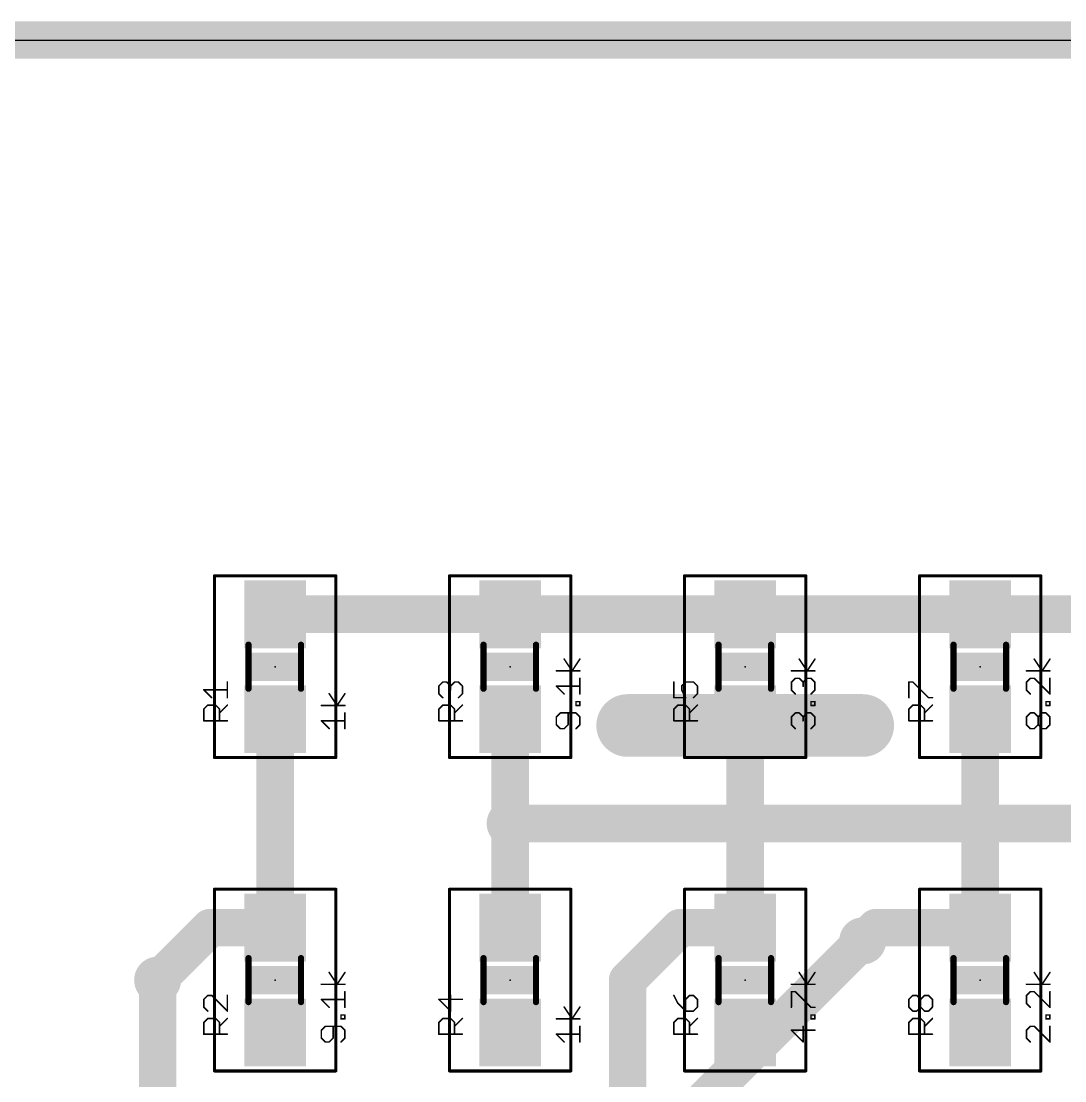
# Model space of a CAD drawing. Extents: x -0.3 to 57.5, y -11.6 to 53.6.
# Drawn here: x 22.55 to 39.47, y 36.47 to 53.64 of the extents above; entities that cross this region are included whole.
import ezdxf

# ---------------------------------------------------------------- set-up
doc = ezdxf.new("R2010")
doc.units = 0
for name, color, linetype in [('1', 14, 'CONTINUOUS'), ('16', 174, 'CONTINUOUS'), ('18', 94, 'CONTINUOUS'), ('20', 178, 'CONTINUOUS'), ('21', 251, 'CONTINUOUS'), ('23', 178, 'CONTINUOUS'), ('25', 251, 'CONTINUOUS'), ('27', 251, 'CONTINUOUS'), ('39', 14, 'CONTINUOUS'), ('51', 251, 'CONTINUOUS')]:
    doc.layers.add(name, color=color, linetype=linetype)

# ---------------------------------------------------------------- blocks, each defined once
blk = doc.blocks.new('RECT')
blk.add_solid([(-0.5, -0.5), (0.5, -0.5), (-0.5, 0.5), (0.5, 0.5)])
blk = doc.blocks.new('ROUNDV')
at = {"const_width": 0.5}
blk.add_lwpolyline([(0, -0.25, 1), (0, 0.25, 1), (0, -0.25)], format="xyb", dxfattribs=at)

msp = doc.modelspace()

# ---------------------------------------------------------------- linework, layer by layer
at = {"layer": '1'}
for points, const_width in [([(55.88, 53.34), (0, 53.34)], 0.4064), ([(26.67, 44.03), (30.48, 44.03)], 0.6096), ([(30.48, 44.03), (34.29, 44.03)], 0.6096), ([(34.29, 44.03), (38.1, 44.03)], 0.6096), ([(38.1, 44.03), (41.91, 44.03)], 0.6096), ([(26.67, 42.33), (26.67, 38.95)], 0.6096), ([(30.48, 42.33), (30.48, 40.64)], 0.6096), ([(34.29, 42.33), (34.29, 38.95)], 0.6096), ([(38.1, 42.33), (38.1, 38.95)], 0.6096), ([(30.48, 40.64), (30.48, 38.95)], 0.6096), ([(25.615, 38.95), (24.765, 38.1)], 0.6096), ([(26.67, 38.95), (25.615, 38.95)], 0.6096), ([(33.235, 38.95), (32.385, 38.1)], 0.6096), ([(34.29, 38.95), (33.235, 38.95)], 0.6096), ([(36.41, 38.95), (36.195, 38.735)], 0.6096), ([(38.1, 38.95), (36.41, 38.95)], 0.6096), ([(32.385, 38.1), (32.385, 33.08)], 0.6096)]:
    msp.add_lwpolyline(points, dxfattribs=dict(at, const_width=const_width))
at = {"layer": '1', "const_width": 0.3048}
for points in [[(26.67, 44.1824, 1), (26.67, 43.8776)], [(30.48, 44.1824, 1), (30.48, 43.8776)], [(30.48, 43.8776, 1), (30.48, 44.1824)], [(34.29, 44.1824, 1), (34.29, 43.8776)], [(34.29, 43.8776, 1), (34.29, 44.1824)], [(38.1, 44.1824, 1), (38.1, 43.8776)], [(38.1, 43.8776, 1), (38.1, 44.1824)], [(26.8224, 42.33, 1), (26.5176, 42.33)], [(30.6324, 42.33, 1), (30.3276, 42.33)], [(34.4424, 42.33, 1), (34.1376, 42.33)], [(38.2524, 42.33, 1), (37.9476, 42.33)], [(30.6324, 40.64, 1), (30.3276, 40.64)], [(30.3276, 40.64, 1), (30.6324, 40.64)], [(25.615, 39.1024, 1), (25.615, 38.7976)], [(25.7228, 38.8422, 1), (25.5072, 39.0578)], [(26.67, 38.7976, 1), (26.67, 39.1024)], [(33.235, 39.1024, 1), (33.235, 38.7976)], [(33.3428, 38.8422, 1), (33.1272, 39.0578)], [(34.29, 38.7976, 1), (34.29, 39.1024)], [(36.41, 39.1024, 1), (36.41, 38.7976)], [(36.5178, 38.8422, 1), (36.3022, 39.0578)], [(38.1, 38.7976, 1), (38.1, 39.1024)], [(26.5176, 38.95, 1), (26.8224, 38.95)], [(30.3276, 38.95, 1), (30.6324, 38.95)], [(34.1376, 38.95, 1), (34.4424, 38.95)], [(36.0872, 38.8428, 1), (36.3028, 38.6272)], [(37.9476, 38.95, 1), (38.2524, 38.95)], [(24.6572, 38.2078, 1), (24.8728, 37.9922)], [(32.2772, 38.2078, 1), (32.4928, 37.9922)], [(32.5374, 38.1, 1), (32.2326, 38.1)]]:
    msp.add_lwpolyline(points, format="xyb", dxfattribs=at)
at = {"layer": '16'}
for points, const_width in [([(0, 53.34), (57.15, 53.34)], 0.6096), ([(32.385, 42.2275), (36.195, 42.2275)], 1.016), ([(43.815, 40.64), (30.48, 40.64)], 0.6096), ([(36.195, 38.735), (30.48, 33.02)], 0.6096), ([(24.765, 38.1), (24.765, 33.655)], 0.6096)]:
    msp.add_lwpolyline(points, dxfattribs=dict(at, const_width=const_width))
for points, const_width in [([(32.385, 42.4815, 1), (32.385, 41.9735)], 0.508), ([(36.195, 41.9735, 1), (36.195, 42.4815)], 0.508), ([(30.48, 40.7924, 1), (30.48, 40.4876)], 0.3048), ([(36.3028, 38.6272, 1), (36.0872, 38.8428)], 0.3048), ([(24.9174, 38.1, 1), (24.6126, 38.1)], 0.3048)]:
    msp.add_lwpolyline(points, format="xyb", dxfattribs=dict(at, const_width=const_width))
at = {"layer": '20'}
msp.add_line((56.82, 53.33), (0, 53.33), dxfattribs=at)
at = {"layer": '23'}
for p in [(26.67, 43.18), (30.48, 43.18), (34.29, 43.18), (38.1, 43.18), (26.67, 38.1), (30.48, 38.1), (34.29, 38.1), (38.1, 38.1)]:
    msp.add_point(p, dxfattribs=at)
at = {"layer": '25', "const_width": 0.0254}
for points in [[(25.8953, 42.6779), (25.8953, 42.9321)], [(29.324, 42.8686), (29.3875, 42.9321)], [(29.3875, 42.9321), (29.4511, 42.9321)], [(29.4511, 42.9321), (29.5146, 42.8686)], [(29.5146, 42.8686), (29.5782, 42.9321)], [(29.5782, 42.9321), (29.6417, 42.9321)], [(29.6417, 42.9321), (29.7053, 42.8686)], [(33.134, 42.9321), (33.134, 42.6779)], [(33.2611, 42.8686), (33.3246, 42.9321)], [(33.3246, 42.9321), (33.4517, 42.9321)], [(33.4517, 42.9321), (33.5153, 42.8686)], [(36.944, 42.6779), (36.944, 42.9321)], [(36.944, 42.9321), (37.0075, 42.9321)], [(37.0075, 42.9321), (37.2617, 42.6779)], [(25.6411, 42.6779), (25.514, 42.805)], [(25.514, 42.805), (25.8953, 42.805)], [(29.324, 42.7415), (29.324, 42.8686)], [(29.5146, 42.8686), (29.5146, 42.805)], [(29.7053, 42.8686), (29.7053, 42.7415)], [(33.2611, 42.805), (33.2611, 42.8686)], [(33.3246, 42.6779), (33.2611, 42.805)], [(33.5153, 42.8686), (33.5153, 42.7415)], [(29.3875, 42.6779), (29.324, 42.7415)], [(29.7053, 42.7415), (29.6417, 42.6779)], [(33.134, 42.6779), (33.3246, 42.6779)], [(33.5153, 42.7415), (33.4517, 42.6779)], [(37.2617, 42.6779), (37.3253, 42.6779)], [(25.514, 42.4944), (25.5775, 42.5579)], [(25.514, 42.3037), (25.514, 42.4944)], [(25.5775, 42.5579), (25.7046, 42.5579)], [(25.7046, 42.5579), (25.7682, 42.4944)], [(25.7682, 42.4308), (25.8953, 42.5579)], [(25.7682, 42.4944), (25.7682, 42.3037)], [(29.324, 42.4944), (29.3875, 42.5579)], [(29.324, 42.3037), (29.324, 42.4944)], [(29.3875, 42.5579), (29.5146, 42.5579)], [(29.5146, 42.5579), (29.5782, 42.4944)], [(29.5782, 42.4308), (29.7053, 42.5579)], [(29.5782, 42.4944), (29.5782, 42.3037)], [(33.134, 42.4944), (33.1975, 42.5579)], [(33.134, 42.3037), (33.134, 42.4944)], [(33.1975, 42.5579), (33.3246, 42.5579)], [(33.3246, 42.5579), (33.3882, 42.4944)], [(33.3882, 42.4308), (33.5153, 42.5579)], [(33.3882, 42.4944), (33.3882, 42.3037)], [(36.944, 42.4944), (37.0075, 42.5579)], [(36.944, 42.3037), (36.944, 42.4944)], [(37.0075, 42.5579), (37.1346, 42.5579)], [(37.1346, 42.5579), (37.1982, 42.4944)], [(37.1982, 42.4308), (37.3253, 42.5579)], [(37.1982, 42.4944), (37.1982, 42.3037)], [(25.8953, 42.3037), (25.514, 42.3037)], [(29.7053, 42.3037), (29.324, 42.3037)], [(33.5153, 42.3037), (33.134, 42.3037)], [(37.3253, 42.3037), (36.944, 42.3037)], [(25.5775, 37.8521), (25.514, 37.7886)], [(25.514, 37.7886), (25.514, 37.6615)], [(25.6411, 37.8521), (25.5775, 37.8521)], [(25.8953, 37.5979), (25.6411, 37.8521)], [(25.8953, 37.8521), (25.8953, 37.5979)], [(29.7053, 37.7886), (29.324, 37.7886)], [(29.324, 37.7886), (29.5146, 37.5979)], [(29.5146, 37.5979), (29.5146, 37.8521)], [(33.134, 37.8521), (33.1975, 37.725)], [(33.3882, 37.8521), (33.3246, 37.7886)], [(33.3246, 37.7886), (33.3246, 37.5979)], [(33.4517, 37.8521), (33.3882, 37.8521)], [(33.5153, 37.7886), (33.4517, 37.8521)], [(33.5153, 37.6615), (33.5153, 37.7886)], [(36.944, 37.7886), (37.0075, 37.8521)], [(36.944, 37.6615), (36.944, 37.7886)], [(37.0075, 37.8521), (37.0711, 37.8521)], [(37.0711, 37.8521), (37.1346, 37.7886)], [(37.1346, 37.7886), (37.1982, 37.8521)], [(37.1346, 37.6615), (37.1346, 37.7886)], [(37.1982, 37.8521), (37.2617, 37.8521)], [(37.2617, 37.8521), (37.3253, 37.7886)], [(37.3253, 37.7886), (37.3253, 37.6615)], [(25.514, 37.6615), (25.5775, 37.5979)], [(33.1975, 37.725), (33.3246, 37.5979)], [(33.4517, 37.5979), (33.5153, 37.6615)], [(37.0075, 37.5979), (36.944, 37.6615)], [(37.1346, 37.6615), (37.0711, 37.5979)], [(37.1982, 37.5979), (37.1346, 37.6615)], [(37.3253, 37.6615), (37.2617, 37.5979)], [(25.514, 37.4144), (25.5775, 37.4779)], [(25.5775, 37.4779), (25.7046, 37.4779)], [(25.7046, 37.4779), (25.7682, 37.4144)], [(25.7682, 37.3508), (25.8953, 37.4779)], [(29.324, 37.4144), (29.3875, 37.4779)], [(29.3875, 37.4779), (29.5146, 37.4779)], [(29.5146, 37.4779), (29.5782, 37.4144)], [(29.5782, 37.3508), (29.7053, 37.4779)], [(33.134, 37.4144), (33.1975, 37.4779)], [(33.1975, 37.4779), (33.3246, 37.4779)], [(33.3246, 37.5979), (33.4517, 37.5979)], [(33.3246, 37.4779), (33.3882, 37.4144)], [(33.3882, 37.3508), (33.5153, 37.4779)], [(36.944, 37.4144), (37.0075, 37.4779)], [(37.0711, 37.5979), (37.0075, 37.5979)], [(37.0075, 37.4779), (37.1346, 37.4779)], [(37.1346, 37.4779), (37.1982, 37.4144)], [(37.2617, 37.5979), (37.1982, 37.5979)], [(37.1982, 37.3508), (37.3253, 37.4779)], [(25.514, 37.2237), (25.514, 37.4144)], [(25.7682, 37.4144), (25.7682, 37.2237)], [(29.324, 37.2237), (29.324, 37.4144)], [(29.5782, 37.4144), (29.5782, 37.2237)], [(33.134, 37.2237), (33.134, 37.4144)], [(33.3882, 37.4144), (33.3882, 37.2237)], [(36.944, 37.2237), (36.944, 37.4144)], [(37.1982, 37.4144), (37.1982, 37.2237)], [(25.8953, 37.2237), (25.514, 37.2237)], [(29.7053, 37.2237), (29.324, 37.2237)], [(33.5153, 37.2237), (33.134, 37.2237)], [(37.3253, 37.2237), (36.944, 37.2237)]]:
    msp.add_lwpolyline(points, dxfattribs=at)
at = {"layer": '25', "const_width": 0.0127}
for points in [[(25.9017, 42.9321, 1), (25.889, 42.9321)], [(29.3875, 42.9385, 1), (29.3875, 42.9258)], [(29.392, 42.9276, 1), (29.383, 42.9366)], [(29.4556, 42.9366, 1), (29.4466, 42.9276)], [(29.4511, 42.9258, 1), (29.4511, 42.9385)], [(29.5782, 42.9385, 1), (29.5782, 42.9258)], [(29.5827, 42.9276, 1), (29.5737, 42.9366)], [(29.6462, 42.9366, 1), (29.6373, 42.9276)], [(29.6417, 42.9258, 1), (29.6417, 42.9385)], [(33.1403, 42.9321, 1), (33.1276, 42.9321)], [(33.3246, 42.9385, 1), (33.3246, 42.9258)], [(33.3291, 42.9276, 1), (33.3201, 42.9366)], [(33.4562, 42.9366, 1), (33.4473, 42.9276)], [(33.4517, 42.9258, 1), (33.4517, 42.9385)], [(36.9503, 42.9321, 1), (36.9376, 42.9321)], [(36.944, 42.9385, 1), (36.944, 42.9258)], [(37.012, 42.9366, 1), (37.003, 42.9276)], [(37.0075, 42.9258, 1), (37.0075, 42.9385)], [(25.5185, 42.8095, 1), (25.5095, 42.8005)], [(25.514, 42.8114, 1), (25.514, 42.7987)], [(25.8953, 42.7987, 1), (25.8953, 42.8114)], [(29.3303, 42.8686, 1), (29.3176, 42.8686)], [(29.3195, 42.8731, 1), (29.3285, 42.8641)], [(29.521, 42.8686, 1), (29.5083, 42.8686)], [(29.5101, 42.8731, 1), (29.5191, 42.8641)], [(29.5083, 42.805, 1), (29.521, 42.805)], [(29.5101, 42.8641, 1), (29.5191, 42.8731)], [(29.7117, 42.8686, 1), (29.6989, 42.8686)], [(29.7008, 42.8641, 1), (29.7098, 42.8731)], [(33.2674, 42.8686, 1), (33.2547, 42.8686)], [(33.2566, 42.8731, 1), (33.2656, 42.8641)], [(33.2668, 42.8079, 1), (33.2554, 42.8022)], [(33.2547, 42.805, 1), (33.2674, 42.805)], [(33.5217, 42.8686, 1), (33.509, 42.8686)], [(33.5108, 42.8641, 1), (33.5198, 42.8731)], [(25.6366, 42.6734, 1), (25.6456, 42.6824)], [(25.889, 42.6779, 1), (25.9017, 42.6779)], [(29.3176, 42.7415, 1), (29.3303, 42.7415)], [(29.3285, 42.7459, 1), (29.3195, 42.737)], [(29.383, 42.6734, 1), (29.392, 42.6824)], [(29.6373, 42.6824, 1), (29.6462, 42.6734)], [(29.6989, 42.7415, 1), (29.7117, 42.7415)], [(29.7098, 42.737, 1), (29.7008, 42.7459)], [(33.134, 42.6843, 1), (33.134, 42.6716)], [(33.1276, 42.6779, 1), (33.1403, 42.6779)], [(33.319, 42.6751, 1), (33.3303, 42.6807)], [(33.3246, 42.6716, 1), (33.3246, 42.6843)], [(33.4473, 42.6824, 1), (33.4562, 42.6734)], [(33.509, 42.7415, 1), (33.5217, 42.7415)], [(33.5198, 42.737, 1), (33.5108, 42.7459)], [(36.9376, 42.6779, 1), (36.9503, 42.6779)], [(37.2617, 42.6843, 1), (37.2617, 42.6716)], [(37.2573, 42.6734, 1), (37.2662, 42.6824)], [(37.3253, 42.6716, 1), (37.3253, 42.6843)], [(25.5203, 42.4944, 1), (25.5076, 42.4944)], [(25.5095, 42.4989, 1), (25.5185, 42.4899)], [(25.5775, 42.5643, 1), (25.5775, 42.5516)], [(25.582, 42.5534, 1), (25.573, 42.5624)], [(25.7091, 42.5624, 1), (25.7001, 42.5534)], [(25.7046, 42.5516, 1), (25.7046, 42.5643)], [(25.7745, 42.4944, 1), (25.7618, 42.4944)], [(25.7637, 42.4353, 1), (25.7727, 42.4263)], [(25.7637, 42.4899, 1), (25.7727, 42.4989)], [(25.8998, 42.5534, 1), (25.8908, 42.5624)], [(29.3303, 42.4944, 1), (29.3176, 42.4944)], [(29.3195, 42.4989, 1), (29.3285, 42.4899)], [(29.3875, 42.5643, 1), (29.3875, 42.5516)], [(29.392, 42.5534, 1), (29.383, 42.5624)], [(29.5191, 42.5624, 1), (29.5101, 42.5534)], [(29.5146, 42.5516, 1), (29.5146, 42.5643)], [(29.5845, 42.4944, 1), (29.5718, 42.4944)], [(29.5737, 42.4353, 1), (29.5827, 42.4263)], [(29.5737, 42.4899, 1), (29.5827, 42.4989)], [(29.7098, 42.5534, 1), (29.7008, 42.5624)], [(33.1403, 42.4944, 1), (33.1276, 42.4944)], [(33.1295, 42.4989, 1), (33.1385, 42.4899)], [(33.1975, 42.5643, 1), (33.1975, 42.5516)], [(33.202, 42.5534, 1), (33.193, 42.5624)], [(33.3291, 42.5624, 1), (33.3201, 42.5534)], [(33.3246, 42.5516, 1), (33.3246, 42.5643)], [(33.3945, 42.4944, 1), (33.3818, 42.4944)], [(33.3837, 42.4353, 1), (33.3927, 42.4263)], [(33.3837, 42.4899, 1), (33.3927, 42.4989)], [(33.5198, 42.5534, 1), (33.5108, 42.5624)], [(36.9503, 42.4944, 1), (36.9376, 42.4944)], [(36.9395, 42.4989, 1), (36.9485, 42.4899)], [(37.0075, 42.5643, 1), (37.0075, 42.5516)], [(37.012, 42.5534, 1), (37.003, 42.5624)], [(37.1391, 42.5624, 1), (37.1301, 42.5534)], [(37.1346, 42.5516, 1), (37.1346, 42.5643)], [(37.2045, 42.4944, 1), (37.1918, 42.4944)], [(37.1937, 42.4353, 1), (37.2027, 42.4263)], [(37.1937, 42.4899, 1), (37.2027, 42.4989)], [(37.3298, 42.5534, 1), (37.3208, 42.5624)], [(25.514, 42.31, 1), (25.514, 42.2974)], [(25.5076, 42.3037, 1), (25.5203, 42.3037)], [(25.7618, 42.3037, 1), (25.7745, 42.3037)], [(25.8953, 42.2974, 1), (25.8953, 42.31)], [(29.3176, 42.3037, 1), (29.3303, 42.3037)], [(29.324, 42.31, 1), (29.324, 42.2974)], [(29.5718, 42.3037, 1), (29.5845, 42.3037)], [(29.7053, 42.2974, 1), (29.7053, 42.31)], [(33.1276, 42.3037, 1), (33.1403, 42.3037)], [(33.134, 42.31, 1), (33.134, 42.2974)], [(33.3818, 42.3037, 1), (33.3945, 42.3037)], [(33.5153, 42.2974, 1), (33.5153, 42.31)], [(36.9376, 42.3037, 1), (36.9503, 42.3037)], [(36.944, 42.31, 1), (36.944, 42.2974)], [(37.1918, 42.3037, 1), (37.2045, 42.3037)], [(37.3253, 42.2974, 1), (37.3253, 42.31)], [(25.5203, 37.7886, 1), (25.5076, 37.7886)], [(25.5095, 37.7931, 1), (25.5185, 37.7841)], [(25.5775, 37.8585, 1), (25.5775, 37.8458)], [(25.582, 37.8476, 1), (25.573, 37.8566)], [(25.6456, 37.8566, 1), (25.6366, 37.8476)], [(25.6411, 37.8458, 1), (25.6411, 37.8585)], [(25.9017, 37.8521, 1), (25.889, 37.8521)], [(29.3285, 37.7931, 1), (29.3195, 37.7841)], [(29.324, 37.7949, 1), (29.324, 37.7822)], [(29.521, 37.8521, 1), (29.5083, 37.8521)], [(29.7053, 37.7822, 1), (29.7053, 37.7949)], [(33.1397, 37.855, 1), (33.1283, 37.8493)], [(33.3201, 37.7931, 1), (33.3291, 37.7841)], [(33.331, 37.7886, 1), (33.3183, 37.7886)], [(33.3882, 37.8585, 1), (33.3882, 37.8458)], [(33.3927, 37.8476, 1), (33.3837, 37.8566)], [(33.4562, 37.8566, 1), (33.4473, 37.8476)], [(33.4517, 37.8458, 1), (33.4517, 37.8585)], [(33.5217, 37.7886, 1), (33.509, 37.7886)], [(33.5108, 37.7841, 1), (33.5198, 37.7931)], [(36.9503, 37.7886, 1), (36.9376, 37.7886)], [(36.9395, 37.7931, 1), (36.9485, 37.7841)], [(37.0075, 37.8585, 1), (37.0075, 37.8458)], [(37.012, 37.8476, 1), (37.003, 37.8566)], [(37.0756, 37.8566, 1), (37.0666, 37.8476)], [(37.0711, 37.8458, 1), (37.0711, 37.8585)], [(37.1301, 37.7931, 1), (37.1391, 37.7841)], [(37.141, 37.7886, 1), (37.1283, 37.7886)], [(37.1301, 37.7841, 1), (37.1391, 37.7931)], [(37.1982, 37.8585, 1), (37.1982, 37.8458)], [(37.2027, 37.8476, 1), (37.1937, 37.8566)], [(37.2662, 37.8566, 1), (37.2573, 37.8476)], [(37.2617, 37.8458, 1), (37.2617, 37.8585)], [(37.3316, 37.7886, 1), (37.319, 37.7886)], [(37.3208, 37.7841, 1), (37.3298, 37.7931)], [(25.5185, 37.6659, 1), (25.5095, 37.657)], [(25.5076, 37.6615, 1), (25.5203, 37.6615)], [(33.202, 37.7295, 1), (33.193, 37.7205)], [(33.1919, 37.7222, 1), (33.2032, 37.7279)], [(33.509, 37.6615, 1), (33.5217, 37.6615)], [(33.5198, 37.657, 1), (33.5108, 37.6659)], [(36.9485, 37.6659, 1), (36.9395, 37.657)], [(36.9376, 37.6615, 1), (36.9503, 37.6615)], [(37.1391, 37.6659, 1), (37.1301, 37.657)], [(37.1283, 37.6615, 1), (37.141, 37.6615)], [(37.1391, 37.657, 1), (37.1301, 37.6659)], [(37.319, 37.6615, 1), (37.3316, 37.6615)], [(37.3298, 37.657, 1), (37.3208, 37.6659)], [(25.5775, 37.4843, 1), (25.5775, 37.4716)], [(25.573, 37.5934, 1), (25.582, 37.6024)], [(25.582, 37.4734, 1), (25.573, 37.4824)], [(25.7091, 37.4824, 1), (25.7001, 37.4734)], [(25.7046, 37.4716, 1), (25.7046, 37.4843)], [(25.889, 37.5979, 1), (25.9017, 37.5979)], [(25.8908, 37.5934, 1), (25.8998, 37.6024)], [(25.8998, 37.4734, 1), (25.8908, 37.4824)], [(29.3875, 37.4843, 1), (29.3875, 37.4716)], [(29.392, 37.4734, 1), (29.383, 37.4824)], [(29.5083, 37.5979, 1), (29.521, 37.5979)], [(29.5191, 37.4824, 1), (29.5101, 37.4734)], [(29.5101, 37.5934, 1), (29.5191, 37.6024)], [(29.5146, 37.4716, 1), (29.5146, 37.4843)], [(29.7098, 37.4734, 1), (29.7008, 37.4824)], [(33.1975, 37.4843, 1), (33.1975, 37.4716)], [(33.202, 37.4734, 1), (33.193, 37.4824)], [(33.3246, 37.6043, 1), (33.3246, 37.5916)], [(33.3291, 37.4824, 1), (33.3201, 37.4734)], [(33.3183, 37.5979, 1), (33.331, 37.5979)], [(33.3201, 37.5934, 1), (33.3291, 37.6024)], [(33.3246, 37.4716, 1), (33.3246, 37.4843)], [(33.4473, 37.6024, 1), (33.4562, 37.5934)], [(33.4517, 37.5916, 1), (33.4517, 37.6043)], [(33.5198, 37.4734, 1), (33.5108, 37.4824)], [(37.0075, 37.6043, 1), (37.0075, 37.5916)], [(37.0075, 37.4843, 1), (37.0075, 37.4716)], [(37.003, 37.5934, 1), (37.012, 37.6024)], [(37.012, 37.4734, 1), (37.003, 37.4824)], [(37.0666, 37.6024, 1), (37.0756, 37.5934)], [(37.0711, 37.5916, 1), (37.0711, 37.6043)], [(37.1391, 37.4824, 1), (37.1301, 37.4734)], [(37.1346, 37.4716, 1), (37.1346, 37.4843)], [(37.1982, 37.6043, 1), (37.1982, 37.5916)], [(37.1937, 37.5934, 1), (37.2027, 37.6024)], [(37.2573, 37.6024, 1), (37.2662, 37.5934)], [(37.2617, 37.5916, 1), (37.2617, 37.6043)], [(37.3298, 37.4734, 1), (37.3208, 37.4824)], [(25.5203, 37.4144, 1), (25.5076, 37.4144)], [(25.5095, 37.4189, 1), (25.5185, 37.4099)], [(25.7745, 37.4144, 1), (25.7618, 37.4144)], [(25.7637, 37.3553, 1), (25.7727, 37.3463)], [(25.7637, 37.4099, 1), (25.7727, 37.4189)], [(29.3303, 37.4144, 1), (29.3176, 37.4144)], [(29.3195, 37.4189, 1), (29.3285, 37.4099)], [(29.5845, 37.4144, 1), (29.5718, 37.4144)], [(29.5737, 37.3553, 1), (29.5827, 37.3463)], [(29.5737, 37.4099, 1), (29.5827, 37.4189)], [(33.1403, 37.4144, 1), (33.1276, 37.4144)], [(33.1295, 37.4189, 1), (33.1385, 37.4099)], [(33.3945, 37.4144, 1), (33.3818, 37.4144)], [(33.3837, 37.3553, 1), (33.3927, 37.3463)], [(33.3837, 37.4099, 1), (33.3927, 37.4189)], [(36.9503, 37.4144, 1), (36.9376, 37.4144)], [(36.9395, 37.4189, 1), (36.9485, 37.4099)], [(37.2045, 37.4144, 1), (37.1918, 37.4144)], [(37.1937, 37.3553, 1), (37.2027, 37.3463)], [(37.1937, 37.4099, 1), (37.2027, 37.4189)], [(25.514, 37.23, 1), (25.514, 37.2174)], [(25.5076, 37.2237, 1), (25.5203, 37.2237)], [(25.7618, 37.2237, 1), (25.7745, 37.2237)], [(25.8953, 37.2174, 1), (25.8953, 37.23)], [(29.3176, 37.2237, 1), (29.3303, 37.2237)], [(29.324, 37.23, 1), (29.324, 37.2174)], [(29.5718, 37.2237, 1), (29.5845, 37.2237)], [(29.7053, 37.2174, 1), (29.7053, 37.23)], [(33.1276, 37.2237, 1), (33.1403, 37.2237)], [(33.134, 37.23, 1), (33.134, 37.2174)], [(33.3818, 37.2237, 1), (33.3945, 37.2237)], [(33.5153, 37.2174, 1), (33.5153, 37.23)], [(36.9376, 37.2237, 1), (36.9503, 37.2237)], [(36.944, 37.23, 1), (36.944, 37.2174)], [(37.1918, 37.2237, 1), (37.2045, 37.2237)], [(37.3253, 37.2174, 1), (37.3253, 37.23)]]:
    msp.add_lwpolyline(points, format="xyb", dxfattribs=at)
at = {"layer": '27', "const_width": 0.0254}
for points in [[(31.4832, 43.1122), (31.3561, 43.3029)], [(31.6103, 43.3029), (31.4832, 43.1122)], [(35.2932, 43.1122), (35.1661, 43.3029)], [(35.4203, 43.3029), (35.2932, 43.1122)], [(39.1032, 43.1122), (38.9761, 43.3029)], [(39.2303, 43.3029), (39.1032, 43.1122)], [(31.6103, 43.1122), (31.229, 43.1122)], [(35.4203, 43.1122), (35.039, 43.1122)], [(39.2303, 43.1122), (38.849, 43.1122)], [(31.6103, 42.738), (31.6103, 42.9922)], [(35.039, 42.9287), (35.1025, 42.9922)], [(35.1025, 42.9922), (35.1661, 42.9922)], [(35.1661, 42.9922), (35.2296, 42.9287)], [(35.2296, 42.9287), (35.2932, 42.9922)], [(35.2932, 42.9922), (35.3567, 42.9922)], [(35.3567, 42.9922), (35.4203, 42.9287)], [(38.9125, 42.9922), (38.849, 42.9287)], [(38.9761, 42.9922), (38.9125, 42.9922)], [(39.2303, 42.738), (38.9761, 42.9922)], [(39.2303, 42.9922), (39.2303, 42.738)], [(31.3561, 42.738), (31.229, 42.8651)], [(31.229, 42.8651), (31.6103, 42.8651)], [(35.039, 42.8016), (35.039, 42.9287)], [(35.1025, 42.738), (35.039, 42.8016)], [(35.2296, 42.9287), (35.2296, 42.8651)], [(35.4203, 42.8016), (35.3567, 42.738)], [(35.4203, 42.9287), (35.4203, 42.8016)], [(38.849, 42.9287), (38.849, 42.8016)], [(38.849, 42.8016), (38.9125, 42.738)], [(27.6732, 42.5509), (27.5461, 42.7416)], [(27.8003, 42.7416), (27.6732, 42.5509)], [(31.5467, 42.5509), (31.5467, 42.6145)], [(31.5467, 42.6145), (31.6103, 42.6145)], [(31.6103, 42.6145), (31.6103, 42.5509)], [(35.3567, 42.5509), (35.3567, 42.6145)], [(35.3567, 42.6145), (35.4203, 42.6145)], [(35.4203, 42.6145), (35.4203, 42.5509)], [(39.1667, 42.5509), (39.1667, 42.6145)], [(39.1667, 42.6145), (39.2303, 42.6145)], [(39.2303, 42.6145), (39.2303, 42.5509)], [(27.8003, 42.5509), (27.419, 42.5509)], [(27.8003, 42.1767), (27.8003, 42.4309)], [(31.2925, 42.4309), (31.229, 42.3674)], [(31.5467, 42.4309), (31.2925, 42.4309)], [(31.4196, 42.2403), (31.4196, 42.4309)], [(31.6103, 42.5509), (31.5467, 42.5509)], [(31.6103, 42.3674), (31.5467, 42.4309)], [(35.039, 42.3674), (35.1025, 42.4309)], [(35.1025, 42.4309), (35.1661, 42.4309)], [(35.1661, 42.4309), (35.2296, 42.3674)], [(35.2296, 42.3674), (35.2932, 42.4309)], [(35.2932, 42.4309), (35.3567, 42.4309)], [(35.4203, 42.5509), (35.3567, 42.5509)], [(35.3567, 42.4309), (35.4203, 42.3674)], [(38.849, 42.3674), (38.9125, 42.4309)], [(38.9125, 42.4309), (38.9761, 42.4309)], [(38.9761, 42.4309), (39.0396, 42.3674)], [(39.0396, 42.3674), (39.1032, 42.4309)], [(39.1032, 42.4309), (39.1667, 42.4309)], [(39.2303, 42.5509), (39.1667, 42.5509)], [(39.1667, 42.4309), (39.2303, 42.3674)], [(27.5461, 42.1767), (27.419, 42.3038)], [(27.419, 42.3038), (27.8003, 42.3038)], [(31.229, 42.3674), (31.229, 42.2403)], [(31.6103, 42.2403), (31.6103, 42.3674)], [(35.039, 42.2403), (35.039, 42.3674)], [(35.2296, 42.3674), (35.2296, 42.3038)], [(35.4203, 42.3674), (35.4203, 42.2403)], [(38.849, 42.2403), (38.849, 42.3674)], [(39.0396, 42.2403), (39.0396, 42.3674)], [(39.2303, 42.3674), (39.2303, 42.2403)], [(31.229, 42.2403), (31.2925, 42.1767)], [(31.2925, 42.1767), (31.3561, 42.1767)], [(31.3561, 42.1767), (31.4196, 42.2403)], [(31.5467, 42.1767), (31.6103, 42.2403)], [(35.1025, 42.1767), (35.039, 42.2403)], [(35.4203, 42.2403), (35.3567, 42.1767)], [(38.9125, 42.1767), (38.849, 42.2403)], [(38.9761, 42.1767), (38.9125, 42.1767)], [(39.0396, 42.2403), (38.9761, 42.1767)], [(39.1032, 42.1767), (39.0396, 42.2403)], [(39.1667, 42.1767), (39.1032, 42.1767)], [(39.2303, 42.2403), (39.1667, 42.1767)], [(27.6732, 38.0322), (27.5461, 38.2229)], [(27.8003, 38.2229), (27.6732, 38.0322)], [(35.2932, 38.0322), (35.1661, 38.2229)], [(35.4203, 38.2229), (35.2932, 38.0322)], [(39.1032, 38.0322), (38.9761, 38.2229)], [(39.2303, 38.2229), (39.1032, 38.0322)], [(27.8003, 38.0322), (27.419, 38.0322)], [(35.4203, 38.0322), (35.039, 38.0322)], [(39.2303, 38.0322), (38.849, 38.0322)], [(27.5461, 37.658), (27.419, 37.7851)], [(27.419, 37.7851), (27.8003, 37.7851)], [(27.8003, 37.658), (27.8003, 37.9122)], [(35.039, 37.658), (35.039, 37.9122)], [(35.039, 37.9122), (35.1025, 37.9122)], [(35.1025, 37.9122), (35.3567, 37.658)], [(38.9125, 37.9122), (38.849, 37.8487)], [(38.849, 37.8487), (38.849, 37.7216)], [(38.9761, 37.9122), (38.9125, 37.9122)], [(39.2303, 37.658), (38.9761, 37.9122)], [(39.2303, 37.9122), (39.2303, 37.658)], [(31.4832, 37.4709), (31.3561, 37.6616)], [(31.6103, 37.6616), (31.4832, 37.4709)], [(35.3567, 37.658), (35.4203, 37.658)], [(38.849, 37.7216), (38.9125, 37.658)], [(27.7367, 37.4709), (27.7367, 37.5345)], [(27.7367, 37.5345), (27.8003, 37.5345)], [(27.8003, 37.4709), (27.7367, 37.4709)], [(27.8003, 37.5345), (27.8003, 37.4709)], [(31.6103, 37.4709), (31.229, 37.4709)], [(35.3567, 37.4709), (35.3567, 37.5345)], [(35.3567, 37.5345), (35.4203, 37.5345)], [(35.4203, 37.4709), (35.3567, 37.4709)], [(35.4203, 37.5345), (35.4203, 37.4709)], [(39.1667, 37.4709), (39.1667, 37.5345)], [(39.1667, 37.5345), (39.2303, 37.5345)], [(39.2303, 37.4709), (39.1667, 37.4709)], [(39.2303, 37.5345), (39.2303, 37.4709)], [(27.4825, 37.3509), (27.419, 37.2874)], [(27.419, 37.2874), (27.419, 37.1603)], [(27.7367, 37.3509), (27.4825, 37.3509)], [(27.6096, 37.1603), (27.6096, 37.3509)], [(27.8003, 37.2874), (27.7367, 37.3509)], [(27.8003, 37.1603), (27.8003, 37.2874)], [(31.6103, 37.0967), (31.6103, 37.3509)], [(35.4203, 37.2874), (35.039, 37.2874)], [(35.039, 37.2874), (35.2296, 37.0967)], [(35.2296, 37.0967), (35.2296, 37.3509)], [(38.9125, 37.3509), (38.849, 37.2874)], [(38.849, 37.2874), (38.849, 37.1603)], [(38.9761, 37.3509), (38.9125, 37.3509)], [(39.2303, 37.0967), (38.9761, 37.3509)], [(39.2303, 37.3509), (39.2303, 37.0967)], [(27.419, 37.1603), (27.4825, 37.0967)], [(27.4825, 37.0967), (27.5461, 37.0967)], [(27.5461, 37.0967), (27.6096, 37.1603)], [(27.7367, 37.0967), (27.8003, 37.1603)], [(31.3561, 37.0967), (31.229, 37.2238)], [(31.229, 37.2238), (31.6103, 37.2238)], [(38.849, 37.1603), (38.9125, 37.0967)]]:
    msp.add_lwpolyline(points, dxfattribs=at)
at = {"layer": '27', "const_width": 0.0127}
for points in [[(31.3614, 43.3064, 1), (31.3508, 43.2994)], [(31.6156, 43.2994, 1), (31.605, 43.3064)], [(35.1714, 43.3064, 1), (35.1608, 43.2994)], [(35.4256, 43.2994, 1), (35.415, 43.3064)], [(38.9814, 43.3064, 1), (38.9708, 43.2994)], [(39.2356, 43.2994, 1), (39.225, 43.3064)], [(31.229, 43.1186, 1), (31.229, 43.1059)], [(31.4779, 43.1157, 1), (31.4885, 43.1087)], [(31.4779, 43.1087, 1), (31.4885, 43.1157)], [(31.6103, 43.1059, 1), (31.6103, 43.1186)], [(35.039, 43.1186, 1), (35.039, 43.1059)], [(35.2879, 43.1157, 1), (35.2985, 43.1087)], [(35.2879, 43.1087, 1), (35.2985, 43.1157)], [(35.4203, 43.1059, 1), (35.4203, 43.1186)], [(38.849, 43.1186, 1), (38.849, 43.1059)], [(39.0979, 43.1157, 1), (39.1085, 43.1087)], [(39.0979, 43.1087, 1), (39.1085, 43.1157)], [(39.2303, 43.1059, 1), (39.2303, 43.1186)], [(31.6167, 42.9922, 1), (31.604, 42.9922)], [(35.1025, 42.9986, 1), (35.1025, 42.9859)], [(35.107, 42.9877, 1), (35.098, 42.9967)], [(35.1706, 42.9967, 1), (35.1616, 42.9877)], [(35.1661, 42.9859, 1), (35.1661, 42.9986)], [(35.2932, 42.9986, 1), (35.2932, 42.9859)], [(35.2977, 42.9877, 1), (35.2887, 42.9967)], [(35.3612, 42.9967, 1), (35.3523, 42.9877)], [(35.3567, 42.9859, 1), (35.3567, 42.9986)], [(38.9125, 42.9986, 1), (38.9125, 42.9859)], [(38.917, 42.9877, 1), (38.908, 42.9967)], [(38.9806, 42.9967, 1), (38.9716, 42.9877)], [(38.9761, 42.9859, 1), (38.9761, 42.9986)], [(39.2366, 42.9922, 1), (39.224, 42.9922)], [(31.2335, 42.8696, 1), (31.2245, 42.8606)], [(31.229, 42.8715, 1), (31.229, 42.8588)], [(31.6103, 42.8588, 1), (31.6103, 42.8715)], [(35.0453, 42.9287, 1), (35.0326, 42.9287)], [(35.0345, 42.9332, 1), (35.0435, 42.9242)], [(35.0435, 42.8061, 1), (35.0345, 42.7971)], [(35.0326, 42.8016, 1), (35.0453, 42.8016)], [(35.2251, 42.9332, 1), (35.2341, 42.9242)], [(35.236, 42.9287, 1), (35.2233, 42.9287)], [(35.2233, 42.8651, 1), (35.236, 42.8651)], [(35.2251, 42.9242, 1), (35.2341, 42.9332)], [(35.4267, 42.9287, 1), (35.414, 42.9287)], [(35.414, 42.8016, 1), (35.4267, 42.8016)], [(35.4158, 42.9242, 1), (35.4248, 42.9332)], [(35.4248, 42.7971, 1), (35.4158, 42.8061)], [(38.8553, 42.9287, 1), (38.8426, 42.9287)], [(38.8445, 42.9332, 1), (38.8535, 42.9242)], [(38.8535, 42.8061, 1), (38.8445, 42.7971)], [(38.8426, 42.8016, 1), (38.8553, 42.8016)], [(27.5514, 42.7451, 1), (27.5408, 42.738)], [(27.8056, 42.738, 1), (27.795, 42.7451)], [(31.3516, 42.7335, 1), (31.3606, 42.7425)], [(31.5467, 42.6208, 1), (31.5467, 42.6081)], [(31.5531, 42.6145, 1), (31.5404, 42.6145)], [(31.604, 42.738, 1), (31.6167, 42.738)], [(31.6167, 42.6145, 1), (31.604, 42.6145)], [(31.6103, 42.6081, 1), (31.6103, 42.6208)], [(35.098, 42.7335, 1), (35.107, 42.7425)], [(35.3567, 42.6208, 1), (35.3567, 42.6081)], [(35.3523, 42.7425, 1), (35.3612, 42.7335)], [(35.3631, 42.6145, 1), (35.3504, 42.6145)], [(35.4267, 42.6145, 1), (35.414, 42.6145)], [(35.4203, 42.6081, 1), (35.4203, 42.6208)], [(38.908, 42.7335, 1), (38.917, 42.7425)], [(39.1667, 42.6208, 1), (39.1667, 42.6081)], [(39.1731, 42.6145, 1), (39.1604, 42.6145)], [(39.224, 42.738, 1), (39.2366, 42.738)], [(39.2366, 42.6145, 1), (39.224, 42.6145)], [(39.2258, 42.7335, 1), (39.2348, 42.7425)], [(39.2303, 42.6081, 1), (39.2303, 42.6208)], [(27.419, 42.5573, 1), (27.419, 42.5446)], [(27.6679, 42.5544, 1), (27.6785, 42.5474)], [(27.6679, 42.5474, 1), (27.6785, 42.5544)], [(27.8067, 42.4309, 1), (27.7939, 42.4309)], [(27.8003, 42.5446, 1), (27.8003, 42.5573)], [(31.2925, 42.4373, 1), (31.2925, 42.4246)], [(31.297, 42.4264, 1), (31.288, 42.4354)], [(31.426, 42.4309, 1), (31.4133, 42.4309)], [(31.5467, 42.5573, 1), (31.5467, 42.5446)], [(31.5404, 42.5509, 1), (31.5531, 42.5509)], [(31.5512, 42.4354, 1), (31.5423, 42.4264)], [(31.5467, 42.4246, 1), (31.5467, 42.4373)], [(31.604, 42.5509, 1), (31.6167, 42.5509)], [(31.6103, 42.5446, 1), (31.6103, 42.5573)], [(35.1025, 42.4373, 1), (35.1025, 42.4246)], [(35.107, 42.4264, 1), (35.098, 42.4354)], [(35.1706, 42.4354, 1), (35.1616, 42.4264)], [(35.1661, 42.4246, 1), (35.1661, 42.4373)], [(35.2932, 42.4373, 1), (35.2932, 42.4246)], [(35.2977, 42.4264, 1), (35.2887, 42.4354)], [(35.3567, 42.5573, 1), (35.3567, 42.5446)], [(35.3504, 42.5509, 1), (35.3631, 42.5509)], [(35.3612, 42.4354, 1), (35.3523, 42.4264)], [(35.3567, 42.4246, 1), (35.3567, 42.4373)], [(35.414, 42.5509, 1), (35.4267, 42.5509)], [(35.4203, 42.5446, 1), (35.4203, 42.5573)], [(38.9125, 42.4373, 1), (38.9125, 42.4246)], [(38.917, 42.4264, 1), (38.908, 42.4354)], [(38.9806, 42.4354, 1), (38.9716, 42.4264)], [(38.9761, 42.4246, 1), (38.9761, 42.4373)], [(39.1032, 42.4373, 1), (39.1032, 42.4246)], [(39.1077, 42.4264, 1), (39.0987, 42.4354)], [(39.1667, 42.5573, 1), (39.1667, 42.5446)], [(39.1604, 42.5509, 1), (39.1731, 42.5509)], [(39.1712, 42.4354, 1), (39.1623, 42.4264)], [(39.1667, 42.4246, 1), (39.1667, 42.4373)], [(39.224, 42.5509, 1), (39.2366, 42.5509)], [(39.2303, 42.5446, 1), (39.2303, 42.5573)], [(27.4235, 42.3083, 1), (27.4145, 42.2993)], [(27.419, 42.3102, 1), (27.419, 42.2975)], [(27.8003, 42.2975, 1), (27.8003, 42.3102)], [(31.2353, 42.3674, 1), (31.2226, 42.3674)], [(31.2245, 42.3719, 1), (31.2335, 42.3629)], [(31.6167, 42.3674, 1), (31.604, 42.3674)], [(31.6058, 42.3629, 1), (31.6148, 42.3719)], [(35.0453, 42.3674, 1), (35.0326, 42.3674)], [(35.0345, 42.3719, 1), (35.0435, 42.3629)], [(35.2251, 42.3719, 1), (35.2341, 42.3629)], [(35.236, 42.3674, 1), (35.2233, 42.3674)], [(35.2233, 42.3038, 1), (35.236, 42.3038)], [(35.2251, 42.3629, 1), (35.2341, 42.3719)], [(35.4267, 42.3674, 1), (35.414, 42.3674)], [(35.4158, 42.3629, 1), (35.4248, 42.3719)], [(38.8553, 42.3674, 1), (38.8426, 42.3674)], [(38.8445, 42.3719, 1), (38.8535, 42.3629)], [(39.046, 42.3674, 1), (39.0333, 42.3674)], [(39.0351, 42.3719, 1), (39.0441, 42.3629)], [(39.0351, 42.3629, 1), (39.0441, 42.3719)], [(39.2366, 42.3674, 1), (39.224, 42.3674)], [(39.2258, 42.3629, 1), (39.2348, 42.3719)], [(27.5416, 42.1722, 1), (27.5506, 42.1812)], [(27.7939, 42.1767, 1), (27.8067, 42.1767)], [(31.2226, 42.2403, 1), (31.2353, 42.2403)], [(31.2335, 42.2447, 1), (31.2245, 42.2358)], [(31.2925, 42.1831, 1), (31.2925, 42.1704)], [(31.288, 42.1722, 1), (31.297, 42.1812)], [(31.3516, 42.1812, 1), (31.3606, 42.1722)], [(31.3561, 42.1704, 1), (31.3561, 42.1831)], [(31.4133, 42.2403, 1), (31.426, 42.2403)], [(31.4241, 42.2358, 1), (31.4151, 42.2447)], [(31.5423, 42.1812, 1), (31.5512, 42.1722)], [(31.604, 42.2403, 1), (31.6167, 42.2403)], [(31.6148, 42.2358, 1), (31.6058, 42.2447)], [(35.0435, 42.2447, 1), (35.0345, 42.2358)], [(35.0326, 42.2403, 1), (35.0453, 42.2403)], [(35.098, 42.1722, 1), (35.107, 42.1812)], [(35.3523, 42.1812, 1), (35.3612, 42.1722)], [(35.414, 42.2403, 1), (35.4267, 42.2403)], [(35.4248, 42.2358, 1), (35.4158, 42.2447)], [(38.8535, 42.2447, 1), (38.8445, 42.2358)], [(38.8426, 42.2403, 1), (38.8553, 42.2403)], [(38.9125, 42.1831, 1), (38.9125, 42.1704)], [(38.908, 42.1722, 1), (38.917, 42.1812)], [(38.9716, 42.1812, 1), (38.9806, 42.1722)], [(38.9761, 42.1704, 1), (38.9761, 42.1831)], [(39.0441, 42.2447, 1), (39.0351, 42.2358)], [(39.0333, 42.2403, 1), (39.046, 42.2403)], [(39.0441, 42.2358, 1), (39.0351, 42.2447)], [(39.1032, 42.1831, 1), (39.1032, 42.1704)], [(39.0987, 42.1722, 1), (39.1077, 42.1812)], [(39.1623, 42.1812, 1), (39.1712, 42.1722)], [(39.1667, 42.1704, 1), (39.1667, 42.1831)], [(39.224, 42.2403, 1), (39.2366, 42.2403)], [(39.2348, 42.2358, 1), (39.2258, 42.2447)], [(27.5514, 38.2264, 1), (27.5408, 38.2194)], [(27.8056, 38.2194, 1), (27.795, 38.2264)], [(35.1714, 38.2264, 1), (35.1608, 38.2194)], [(35.4256, 38.2194, 1), (35.415, 38.2264)], [(38.9814, 38.2264, 1), (38.9708, 38.2194)], [(39.2356, 38.2194, 1), (39.225, 38.2264)], [(27.419, 38.0386, 1), (27.419, 38.0259)], [(27.6679, 38.0357, 1), (27.6785, 38.0287)], [(27.6679, 38.0287, 1), (27.6785, 38.0357)], [(27.8003, 38.0259, 1), (27.8003, 38.0386)], [(35.039, 38.0386, 1), (35.039, 38.0259)], [(35.2879, 38.0357, 1), (35.2985, 38.0287)], [(35.2879, 38.0287, 1), (35.2985, 38.0357)], [(35.4203, 38.0259, 1), (35.4203, 38.0386)], [(38.849, 38.0386, 1), (38.849, 38.0259)], [(39.0979, 38.0357, 1), (39.1085, 38.0287)], [(39.0979, 38.0287, 1), (39.1085, 38.0357)], [(39.2303, 38.0259, 1), (39.2303, 38.0386)], [(27.4235, 37.7896, 1), (27.4145, 37.7806)], [(27.419, 37.7915, 1), (27.419, 37.7788)], [(27.8067, 37.9122, 1), (27.7939, 37.9122)], [(27.8003, 37.7788, 1), (27.8003, 37.7915)], [(35.0453, 37.9122, 1), (35.0326, 37.9122)], [(35.039, 37.9186, 1), (35.039, 37.9059)], [(35.107, 37.9167, 1), (35.098, 37.9077)], [(35.1025, 37.9059, 1), (35.1025, 37.9186)], [(38.8553, 37.8487, 1), (38.8426, 37.8487)], [(38.8445, 37.8532, 1), (38.8535, 37.8442)], [(38.9125, 37.9186, 1), (38.9125, 37.9059)], [(38.917, 37.9077, 1), (38.908, 37.9167)], [(38.9806, 37.9167, 1), (38.9716, 37.9077)], [(38.9761, 37.9059, 1), (38.9761, 37.9186)], [(39.2366, 37.9122, 1), (39.224, 37.9122)], [(27.5416, 37.6535, 1), (27.5506, 37.6625)], [(27.7939, 37.658, 1), (27.8067, 37.658)], [(31.3614, 37.6651, 1), (31.3508, 37.658)], [(31.6156, 37.658, 1), (31.605, 37.6651)], [(35.0326, 37.658, 1), (35.0453, 37.658)], [(35.3567, 37.6644, 1), (35.3567, 37.6517)], [(35.3523, 37.6535, 1), (35.3612, 37.6625)], [(35.4203, 37.6517, 1), (35.4203, 37.6644)], [(38.8535, 37.7261, 1), (38.8445, 37.7171)], [(38.8426, 37.7216, 1), (38.8553, 37.7216)], [(38.908, 37.6535, 1), (38.917, 37.6625)], [(39.224, 37.658, 1), (39.2366, 37.658)], [(39.2258, 37.6535, 1), (39.2348, 37.6625)], [(27.7367, 37.5408, 1), (27.7367, 37.5281)], [(27.7367, 37.4773, 1), (27.7367, 37.4646)], [(27.7431, 37.5345, 1), (27.7304, 37.5345)], [(27.7304, 37.4709, 1), (27.7431, 37.4709)], [(27.8067, 37.5345, 1), (27.7939, 37.5345)], [(27.7939, 37.4709, 1), (27.8067, 37.4709)], [(27.8003, 37.5281, 1), (27.8003, 37.5408)], [(27.8003, 37.4646, 1), (27.8003, 37.4773)], [(31.229, 37.4773, 1), (31.229, 37.4646)], [(31.4779, 37.4744, 1), (31.4885, 37.4674)], [(31.4779, 37.4674, 1), (31.4885, 37.4744)], [(31.6103, 37.4646, 1), (31.6103, 37.4773)], [(35.3567, 37.5408, 1), (35.3567, 37.5281)], [(35.3567, 37.4773, 1), (35.3567, 37.4646)], [(35.3631, 37.5345, 1), (35.3504, 37.5345)], [(35.3504, 37.4709, 1), (35.3631, 37.4709)], [(35.4267, 37.5345, 1), (35.414, 37.5345)], [(35.414, 37.4709, 1), (35.4267, 37.4709)], [(35.4203, 37.5281, 1), (35.4203, 37.5408)], [(35.4203, 37.4646, 1), (35.4203, 37.4773)], [(39.1667, 37.5408, 1), (39.1667, 37.5281)], [(39.1667, 37.4773, 1), (39.1667, 37.4646)], [(39.1731, 37.5345, 1), (39.1604, 37.5345)], [(39.1604, 37.4709, 1), (39.1731, 37.4709)], [(39.2366, 37.5345, 1), (39.224, 37.5345)], [(39.224, 37.4709, 1), (39.2366, 37.4709)], [(39.2303, 37.5281, 1), (39.2303, 37.5408)], [(39.2303, 37.4646, 1), (39.2303, 37.4773)], [(27.4253, 37.2874, 1), (27.4126, 37.2874)], [(27.4145, 37.2919, 1), (27.4235, 37.2829)], [(27.4825, 37.3573, 1), (27.4825, 37.3446)], [(27.487, 37.3464, 1), (27.478, 37.3554)], [(27.616, 37.3509, 1), (27.6033, 37.3509)], [(27.7412, 37.3554, 1), (27.7323, 37.3464)], [(27.7367, 37.3446, 1), (27.7367, 37.3573)], [(27.8067, 37.2874, 1), (27.7939, 37.2874)], [(27.7958, 37.2829, 1), (27.8048, 37.2919)], [(31.6167, 37.3509, 1), (31.604, 37.3509)], [(35.0435, 37.2919, 1), (35.0345, 37.2829)], [(35.039, 37.2937, 1), (35.039, 37.281)], [(35.236, 37.3509, 1), (35.2233, 37.3509)], [(35.4203, 37.281, 1), (35.4203, 37.2937)], [(38.8553, 37.2874, 1), (38.8426, 37.2874)], [(38.8445, 37.2919, 1), (38.8535, 37.2829)], [(38.9125, 37.3573, 1), (38.9125, 37.3446)], [(38.917, 37.3464, 1), (38.908, 37.3554)], [(38.9806, 37.3554, 1), (38.9716, 37.3464)], [(38.9761, 37.3446, 1), (38.9761, 37.3573)], [(39.2366, 37.3509, 1), (39.224, 37.3509)], [(27.4235, 37.1647, 1), (27.4145, 37.1558)], [(27.4126, 37.1603, 1), (27.4253, 37.1603)], [(27.4825, 37.103, 1), (27.4825, 37.0904)], [(27.478, 37.0922, 1), (27.487, 37.1012)], [(27.5416, 37.1012, 1), (27.5506, 37.0922)], [(27.5461, 37.0904, 1), (27.5461, 37.103)], [(27.6033, 37.1603, 1), (27.616, 37.1603)], [(27.6141, 37.1558, 1), (27.6051, 37.1647)], [(27.7323, 37.1012, 1), (27.7412, 37.0922)], [(27.7939, 37.1603, 1), (27.8067, 37.1603)], [(27.8048, 37.1558, 1), (27.7958, 37.1647)], [(31.2335, 37.2283, 1), (31.2245, 37.2193)], [(31.229, 37.2302, 1), (31.229, 37.2175)], [(31.3516, 37.0922, 1), (31.3606, 37.1012)], [(31.604, 37.0967, 1), (31.6167, 37.0967)], [(31.6103, 37.2175, 1), (31.6103, 37.2302)], [(35.2233, 37.0967, 1), (35.236, 37.0967)], [(35.2251, 37.0922, 1), (35.2341, 37.1012)], [(38.8535, 37.1647, 1), (38.8445, 37.1558)], [(38.8426, 37.1603, 1), (38.8553, 37.1603)], [(38.908, 37.0922, 1), (38.917, 37.1012)], [(39.224, 37.0967, 1), (39.2366, 37.0967)], [(39.2258, 37.0922, 1), (39.2348, 37.1012)]]:
    msp.add_lwpolyline(points, format="xyb", dxfattribs=at)
at = {"layer": '39', "const_width": 0.0508}
for points in [[(25.687, 41.707), (25.687, 44.653)], [(25.687, 44.653), (27.653, 44.653)], [(27.653, 44.653), (27.653, 41.707)], [(29.497, 41.707), (29.497, 44.653)], [(29.497, 44.653), (31.463, 44.653)], [(31.463, 44.653), (31.463, 41.707)], [(33.307, 41.707), (33.307, 44.653)], [(33.307, 44.653), (35.273, 44.653)], [(35.273, 44.653), (35.273, 41.707)], [(37.117, 41.707), (37.117, 44.653)], [(37.117, 44.653), (39.083, 44.653)], [(39.083, 44.653), (39.083, 41.707)], [(27.653, 41.707), (25.687, 41.707)], [(31.463, 41.707), (29.497, 41.707)], [(35.273, 41.707), (33.307, 41.707)], [(39.083, 41.707), (37.117, 41.707)], [(25.687, 36.627), (25.687, 39.573)], [(25.687, 39.573), (27.653, 39.573)], [(27.653, 39.573), (27.653, 36.627)], [(29.497, 36.627), (29.497, 39.573)], [(29.497, 39.573), (31.463, 39.573)], [(31.463, 39.573), (31.463, 36.627)], [(33.307, 36.627), (33.307, 39.573)], [(33.307, 39.573), (35.273, 39.573)], [(35.273, 39.573), (35.273, 36.627)], [(37.117, 36.627), (37.117, 39.573)], [(37.117, 39.573), (39.083, 39.573)], [(39.083, 39.573), (39.083, 36.627)], [(27.653, 36.627), (25.687, 36.627)], [(31.463, 36.627), (29.497, 36.627)], [(35.273, 36.627), (33.307, 36.627)], [(39.083, 36.627), (37.117, 36.627)]]:
    msp.add_lwpolyline(points, dxfattribs=at)
at = {"layer": '39', "const_width": 0.0254}
for points in [[(25.6997, 44.653, 1), (25.6743, 44.653)], [(25.687, 44.6657, 1), (25.687, 44.6403)], [(27.6657, 44.653, 1), (27.6403, 44.653)], [(27.653, 44.6403, 1), (27.653, 44.6657)], [(29.5097, 44.653, 1), (29.4843, 44.653)], [(29.497, 44.6657, 1), (29.497, 44.6403)], [(31.4757, 44.653, 1), (31.4503, 44.653)], [(31.463, 44.6403, 1), (31.463, 44.6657)], [(33.3197, 44.653, 1), (33.2943, 44.653)], [(33.307, 44.6657, 1), (33.307, 44.6403)], [(35.2857, 44.653, 1), (35.2603, 44.653)], [(35.273, 44.6403, 1), (35.273, 44.6657)], [(37.1297, 44.653, 1), (37.1043, 44.653)], [(37.117, 44.6657, 1), (37.117, 44.6403)], [(39.0957, 44.653, 1), (39.0703, 44.653)], [(39.083, 44.6403, 1), (39.083, 44.6657)], [(25.687, 41.7197, 1), (25.687, 41.6943)], [(25.6743, 41.707, 1), (25.6997, 41.707)], [(27.6403, 41.707, 1), (27.6657, 41.707)], [(27.653, 41.6943, 1), (27.653, 41.7197)], [(29.497, 41.7197, 1), (29.497, 41.6943)], [(29.4843, 41.707, 1), (29.5097, 41.707)], [(31.4503, 41.707, 1), (31.4757, 41.707)], [(31.463, 41.6943, 1), (31.463, 41.7197)], [(33.307, 41.7197, 1), (33.307, 41.6943)], [(33.2943, 41.707, 1), (33.3197, 41.707)], [(35.2603, 41.707, 1), (35.2857, 41.707)], [(35.273, 41.6943, 1), (35.273, 41.7197)], [(37.117, 41.7197, 1), (37.117, 41.6943)], [(37.1043, 41.707, 1), (37.1297, 41.707)], [(39.0703, 41.707, 1), (39.0957, 41.707)], [(39.083, 41.6943, 1), (39.083, 41.7197)], [(25.6997, 39.573, 1), (25.6743, 39.573)], [(25.687, 39.5857, 1), (25.687, 39.5603)], [(27.6657, 39.573, 1), (27.6403, 39.573)], [(27.653, 39.5603, 1), (27.653, 39.5857)], [(29.5097, 39.573, 1), (29.4843, 39.573)], [(29.497, 39.5857, 1), (29.497, 39.5603)], [(31.4757, 39.573, 1), (31.4503, 39.573)], [(31.463, 39.5603, 1), (31.463, 39.5857)], [(33.3197, 39.573, 1), (33.2943, 39.573)], [(33.307, 39.5857, 1), (33.307, 39.5603)], [(35.2857, 39.573, 1), (35.2603, 39.573)], [(35.273, 39.5603, 1), (35.273, 39.5857)], [(37.1297, 39.573, 1), (37.1043, 39.573)], [(37.117, 39.5857, 1), (37.117, 39.5603)], [(39.0957, 39.573, 1), (39.0703, 39.573)], [(39.083, 39.5603, 1), (39.083, 39.5857)], [(25.687, 36.6397, 1), (25.687, 36.6143)], [(25.6743, 36.627, 1), (25.6997, 36.627)], [(27.6403, 36.627, 1), (27.6657, 36.627)], [(27.653, 36.6143, 1), (27.653, 36.6397)], [(29.497, 36.6397, 1), (29.497, 36.6143)], [(29.4843, 36.627, 1), (29.5097, 36.627)], [(31.4503, 36.627, 1), (31.4757, 36.627)], [(31.463, 36.6143, 1), (31.463, 36.6397)], [(33.307, 36.6397, 1), (33.307, 36.6143)], [(33.2943, 36.627, 1), (33.3197, 36.627)], [(35.2603, 36.627, 1), (35.2857, 36.627)], [(35.273, 36.6143, 1), (35.273, 36.6397)], [(37.117, 36.6397, 1), (37.117, 36.6143)], [(37.1043, 36.627, 1), (37.1297, 36.627)], [(39.0703, 36.627, 1), (39.0957, 36.627)], [(39.083, 36.6143, 1), (39.083, 36.6397)]]:
    msp.add_lwpolyline(points, format="xyb", dxfattribs=at)
at = {"layer": '51', "const_width": 0.1016}
for points in [[(26.238, 42.824), (26.238, 43.536)], [(27.089, 42.824), (27.089, 43.536)], [(30.048, 42.824), (30.048, 43.536)], [(30.899, 42.824), (30.899, 43.536)], [(33.858, 42.824), (33.858, 43.536)], [(34.709, 42.824), (34.709, 43.536)], [(37.668, 42.824), (37.668, 43.536)], [(38.519, 42.824), (38.519, 43.536)], [(26.238, 37.744), (26.238, 38.456)], [(27.089, 37.744), (27.089, 38.456)], [(30.048, 37.744), (30.048, 38.456)], [(30.899, 37.744), (30.899, 38.456)], [(33.858, 37.744), (33.858, 38.456)], [(34.709, 37.744), (34.709, 38.456)], [(37.668, 37.744), (37.668, 38.456)], [(38.519, 37.744), (38.519, 38.456)]]:
    msp.add_lwpolyline(points, dxfattribs=at)
at = {"layer": '51', "const_width": 0.0508}
for points in [[(26.2634, 43.536, 1), (26.2126, 43.536)], [(27.1144, 43.536, 1), (27.0636, 43.536)], [(30.0734, 43.536, 1), (30.0226, 43.536)], [(30.9244, 43.536, 1), (30.8736, 43.536)], [(33.8834, 43.536, 1), (33.8326, 43.536)], [(34.7344, 43.536, 1), (34.6836, 43.536)], [(37.6934, 43.536, 1), (37.6426, 43.536)], [(38.5444, 43.536, 1), (38.4936, 43.536)], [(26.2126, 42.824, 1), (26.2634, 42.824)], [(27.0636, 42.824, 1), (27.1144, 42.824)], [(30.0226, 42.824, 1), (30.0734, 42.824)], [(30.8736, 42.824, 1), (30.9244, 42.824)], [(33.8326, 42.824, 1), (33.8834, 42.824)], [(34.6836, 42.824, 1), (34.7344, 42.824)], [(37.6426, 42.824, 1), (37.6934, 42.824)], [(38.4936, 42.824, 1), (38.5444, 42.824)], [(26.2634, 38.456, 1), (26.2126, 38.456)], [(27.1144, 38.456, 1), (27.0636, 38.456)], [(30.0734, 38.456, 1), (30.0226, 38.456)], [(30.9244, 38.456, 1), (30.8736, 38.456)], [(33.8834, 38.456, 1), (33.8326, 38.456)], [(34.7344, 38.456, 1), (34.6836, 38.456)], [(37.6934, 38.456, 1), (37.6426, 38.456)], [(38.5444, 38.456, 1), (38.4936, 38.456)], [(26.2126, 37.744, 1), (26.2634, 37.744)], [(27.0636, 37.744, 1), (27.1144, 37.744)], [(30.0226, 37.744, 1), (30.0734, 37.744)], [(30.8736, 37.744, 1), (30.9244, 37.744)], [(33.8326, 37.744, 1), (33.8834, 37.744)], [(34.6836, 37.744, 1), (34.7344, 37.744)], [(37.6426, 37.744, 1), (37.6934, 37.744)], [(38.4936, 37.744, 1), (38.5444, 37.744)]]:
    msp.add_lwpolyline(points, format="xyb", dxfattribs=at)

# ---------------------------------------------------------------- block references
at = {"layer": '1', "xscale": 1.1, "rotation": 90}
for p in [(26.67, 44.03), (30.48, 44.03), (34.29, 44.03), (38.1, 44.03), (26.67, 42.33), (30.48, 42.33), (34.29, 42.33), (38.1, 42.33), (26.67, 38.95), (30.48, 38.95), (34.29, 38.95), (38.1, 38.95), (26.67, 37.25), (30.48, 37.25), (34.29, 37.25), (38.1, 37.25)]:
    msp.add_blockref('RECT', p, dxfattribs=at)
at = {"layer": '18', "xscale": 0.762, "yscale": 0.762}
for p in [(32.385, 42.2275), (32.385, 42.2275), (36.195, 42.2275), (36.195, 42.2275), (30.48, 40.64), (30.48, 40.64), (36.195, 38.735), (36.195, 38.735), (24.765, 38.1), (24.765, 38.1)]:
    msp.add_blockref('ROUNDV', p, dxfattribs=at)
at = {"layer": '21', "xscale": 0.4572, "yscale": 0.762, "rotation": 90}
for p in [(26.67, 43.18), (30.48, 43.18), (34.29, 43.18), (38.1, 43.18), (26.67, 38.1), (30.48, 38.1), (34.29, 38.1), (38.1, 38.1)]:
    msp.add_blockref('RECT', p, dxfattribs=at)
at = {"layer": '51', "xscale": 0.5001, "yscale": 0.95, "rotation": 90}
for p in [(26.6649, 43.7602), (30.4749, 43.7602), (34.2849, 43.7602), (38.0949, 43.7602), (26.6649, 42.5919), (30.4749, 42.5919), (34.2849, 42.5919), (38.0949, 42.5919), (26.6649, 38.6803), (30.4749, 38.6803), (34.2849, 38.6803), (38.0949, 38.6803), (26.6649, 37.5119), (30.4749, 37.5119), (34.2849, 37.5119), (38.0949, 37.5119)]:
    msp.add_blockref('RECT', p, dxfattribs=at)

doc.saveas('drawing.dxf')
